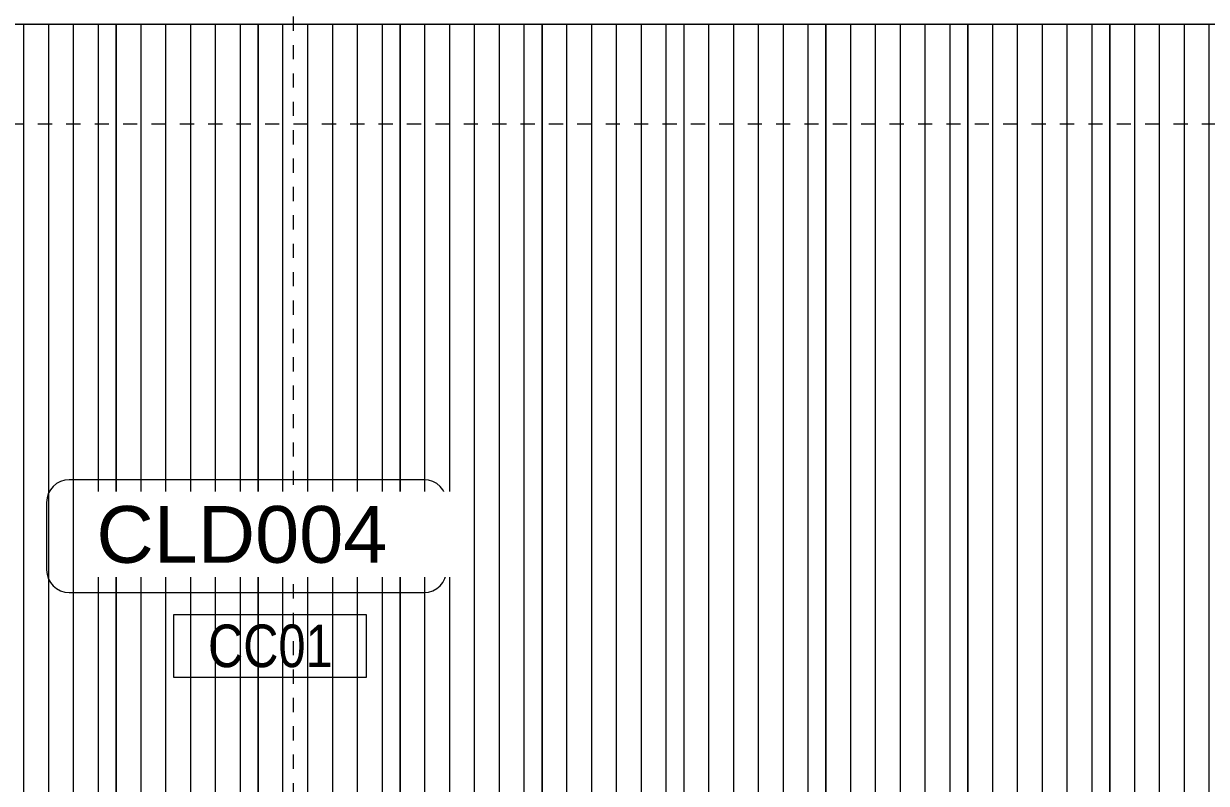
# Model space of a CAD drawing. Header units: metres. Extents: x -2362 to -2010, y -1 to 30.
# Drawn here: x -2064.67 to -2056.34, y 10.59 to 15.95 of the extents above; entities that cross this region are included whole.
import ezdxf

# ---------------------------------------------------------------- set-up
doc = ezdxf.new("R2010")
doc.units = ezdxf.units.M
doc.linetypes.add('AEC_Center', pattern=[0.024, 0.012, -0.004, 0.004, -0.004])
doc.linetypes.add('Grid Line', pattern=[0.021, 0.012, -0.003, 0.003, -0.003])
for name, color, linetype, lineweight in [('A-ANNO-IDEN', 131, 'Continuous', 5), ('A-ANNO-KEYN', 231, 'Continuous', 5), ('A-FLOR-LEVL', 51, 'Continuous', 5), ('A-ROOF', 132, 'Continuous', 5), ('A-WALL', 113, 'Continuous', 5), ('A-WALL-PATT', 111, 'Continuous', 5), ('S-GRID', 1, 'Continuous', 5)]:
    doc.layers.add(name, color=color, linetype=linetype, lineweight=lineweight)
doc.styles.add('Arial Narrow_1', font='ARIALN.TTF', dxfattribs={"height": 0.3})
doc.styles.add('Arial_2', font='arial.ttf', dxfattribs={"height": 0.4})

# ---------------------------------------------------------------- blocks, each defined once
blk = doc.blocks.new('T-Keynote-ANZRS - Keynote Value _2mm Opaque_ box-1903833-SOUTH EAST - PART C')
at = {"layer": 'A-ANNO-KEYN'}
for p, q in [((-1581.367, 10.808), (-1583.8658, 10.808)), ((-1584.0258, 10.648), (-1584.0258, 10.1736)), ((-1581.207, 10.1736), (-1581.207, 10.648)), ((-1583.8658, 10.0136), (-1581.367, 10.0136))]:
    blk.add_line(p, q, dxfattribs=at)
for centre, start, end in [((-1583.8658, 10.648), 90, 180), ((-1581.367, 10.648), 0, 90), ((-1583.8658, 10.1736), 180, 270), ((-1581.367, 10.1736), 270, 360)]:
    blk.add_arc(centre, 0.16, start, end, dxfattribs=at)
blk = doc.blocks.new('Material Tag_AAA - Material Tag_AAA-3504877-SOUTH EAST - PART C')
at = {"layer": 'A-ANNO-IDEN'}
for p, q in [((-1651.6583, 11.3309), (-1653.0183, 11.3309)), ((-1653.0183, 11.3309), (-1653.0183, 10.8909)), ((-1651.6583, 10.8909), (-1651.6583, 11.3309)), ((-1653.0183, 10.8909), (-1651.6583, 10.8909))]:
    blk.add_line(p, q, dxfattribs=at)

msp = doc.modelspace()

# ---------------------------------------------------------------- hatches: boundary and pattern name
at = {"layer": 'A-ROOF'}
msp.add_hatch(color=256, dxfattribs=at).paths.add_polyline_path([(-2115.2044, 15.9114), (-2105.0197, 15.9114), (-2105.0197, 15.94), (-2023.9509, 15.94), (-2023.9509, 15.9516), (-2115.2044, 15.9498)])
at = {"layer": 'A-WALL-PATT'}
h = msp.add_hatch(dxfattribs=at)
h.set_pattern_fill('FP_240', color=256, style=0, pattern_type=2)
h.set_pattern_definition([(90, (-2065.01961, 5.24), (-0.175, 1e-17), [])])
h.paths.add_polyline_path([(-2064.0197, 8.2481), (-2064.0197, 15.94), (-2065.0197, 15.94), (-2065.0197, 8.2481), (-2064.6229, 8.2481)])
h = msp.add_hatch(dxfattribs=at)
h.set_pattern_fill('FP_239', color=256, style=0, pattern_type=2)
h.set_pattern_definition([(90, (-2064.01961, 5.24), (-0.175, 1e-17), [])])
h.paths.add_polyline_path([(-2063.03, 8.248), (-2063.0197, 8.2512), (-2063.0197, 15.94), (-2064.0197, 15.94), (-2064.0197, 8.2481), (-2063.0382, 8.248)])
h = msp.add_hatch(dxfattribs=at)
h.set_pattern_fill('FP_238', color=256, style=0, pattern_type=2)
h.set_pattern_definition([(90, (-2063.01961, 5.24), (-0.175, 1e-17), [])])
h.paths.add_polyline_path([(-2063.0197, 8.2512), (-2063.0105, 8.2539), (-2062.7482, 8.2518), (-2062.0197, 8.2518), (-2062.0197, 15.94), (-2063.0197, 15.94), (-2063.0197, 8.2539)])
h = msp.add_hatch(dxfattribs=at)
h.set_pattern_fill('FP_237', color=256, style=0, pattern_type=2)
h.set_pattern_definition([(90, (-2062.01961, 5.24), (-0.175, 1e-17), [])])
h.paths.add_polyline_path([(-2061.0197, 8.2517), (-2061.0197, 15.94), (-2062.0197, 15.94), (-2062.0197, 8.2518), (-2061.2901, 8.2518)])
h = msp.add_hatch(dxfattribs=at)
h.set_pattern_fill('FP_236', color=256, style=0, pattern_type=2)
h.set_pattern_definition([(90, (-2061.01961, 5.24), (-0.175, 1e-17), [])])
h.paths.add_polyline_path([(-2060.0197, 8.2517), (-2060.0197, 15.94), (-2061.0197, 15.94), (-2061.0197, 8.2517)])
h = msp.add_hatch(dxfattribs=at)
h.set_pattern_fill('FP_235', color=256, style=0, pattern_type=2)
h.set_pattern_definition([(90, (-2060.01961, 5.24), (-0.175, 1e-17), [])])
h.paths.add_polyline_path([(-2059.0197, 8.2517), (-2059.0197, 15.94), (-2060.0197, 15.94), (-2060.0197, 8.2517)])
h = msp.add_hatch(dxfattribs=at)
h.set_pattern_fill('FP_234', color=256, style=0, pattern_type=2)
h.set_pattern_definition([(90, (-2059.01961, 5.24), (-0.175, 1e-17), [])])
h.paths.add_polyline_path([(-2058.0197, 8.2516), (-2058.0197, 15.94), (-2059.0197, 15.94), (-2059.0197, 8.2517)])
h = msp.add_hatch(dxfattribs=at)
h.set_pattern_fill('FP_233', color=256, style=0, pattern_type=2)
h.set_pattern_definition([(90, (-2058.01961, 5.24), (-0.175, 1e-17), [])])
h.paths.add_polyline_path([(-2057.0197, 8.2516), (-2057.0197, 15.94), (-2058.0197, 15.94), (-2058.0197, 8.2516), (-2057.9574, 8.2516)])
h = msp.add_hatch(dxfattribs=at)
h.set_pattern_fill('FP_232', color=256, style=0, pattern_type=2)
h.set_pattern_definition([(90, (-2057.01961, 5.24), (-0.175, 1e-17), [])])
h.paths.add_polyline_path([(-2056.0197, 8.2515), (-2056.0197, 15.94), (-2057.0197, 15.94), (-2057.0197, 8.2516)])

# ---------------------------------------------------------------- linework, layer by layer
at = {"layer": 'A-FLOR-LEVL', "linetype": 'AEC_Center'}
msp.add_line((-2126.971, 15.24), (-2009.5167, 15.24), dxfattribs=at)
at = {"layer": 'A-WALL'}
for p, q in [((-2058.0197, 15.94), (-2071.0197, 15.94)), ((-2064.0197, 15.94), (-2064.0197, 8.2481)), ((-2063.0197, 15.94), (-2063.0197, 8.2512)), ((-2062.0197, 15.94), (-2062.0197, 8.2517)), ((-2061.0197, 15.94), (-2061.0197, 8.2516)), ((-2060.0197, 15.94), (-2060.0197, 8.2514)), ((-2059.0197, 15.94), (-2059.0197, 8.2513)), ((-2050.0197, 15.94), (-2058.0197, 15.94)), ((-2058.0197, 15.94), (-2058.0197, 8.2512)), ((-2057.0197, 15.94), (-2057.0197, 8.2516))]:
    msp.add_line(p, q, dxfattribs=at)
at = {"layer": 'S-GRID', "linetype": 'Grid Line'}
msp.add_line((-2062.7699, -0.3048), (-2062.7699, 24.9607), dxfattribs=at)

# ---------------------------------------------------------------- block references
at = {"layer": 'A-ANNO-IDEN'}
msp.add_blockref('Material Tag_AAA - Material Tag_AAA-3504877-SOUTH EAST - PART C', (-410.5978, 0.4501), dxfattribs=at)
at = {"layer": 'A-ANNO-KEYN'}
msp.add_blockref('T-Keynote-ANZRS - Keynote Value _2mm Opaque_ box-1903833-SOUTH EAST - PART C', (-480.4843, 1.9241), dxfattribs=at)

# ---------------------------------------------------------------- texts
at = {"layer": 'A-ANNO-IDEN', "lineweight": 15, "insert": (-2063.3727, 11.7118), "char_height": 0.3, "width": 1.090295, "attachment_point": 1, "style": 'Arial Narrow_1'}
msp.add_mtext('CC01', dxfattribs=at)

# ---------------------------------------------------------------- next in the draw order: texts
at = {"layer": 'A-ANNO-KEYN', "insert": (-2064.1589, 12.5471), "char_height": 0.4, "width": 2.533332, "attachment_point": 1, "style": 'Arial_2', "bg_fill": 3, "box_fill_scale": 1.25, "bg_fill_color": 256, "bg_fill_true_color": 13158600, "bg_fill_transparency": 0}
msp.add_mtext('CLD004', dxfattribs=at)

doc.saveas('drawing.dxf')
